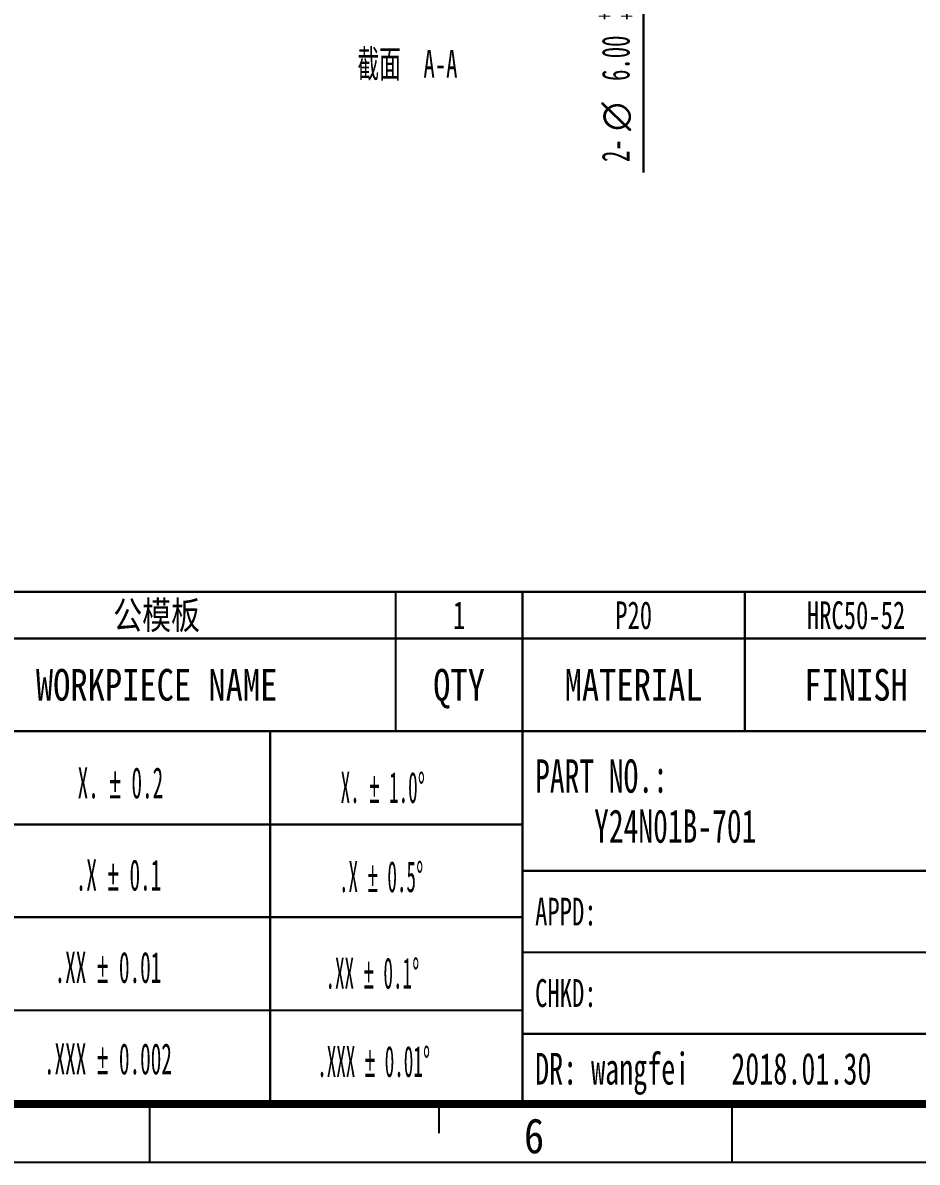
# Model space of a CAD drawing. Header units: millimetres. Extents: x 12 to 416, y 8 to 293.
# Drawn here: x 257.5 to 337.9, y 8.1 to 110.6 of the extents above; entities that cross this region are included whole.
import ezdxf
from ezdxf.enums import TextEntityAlignment as Align

# ---------------------------------------------------------------- set-up
doc = ezdxf.new("R2010")
doc.units = ezdxf.units.MM
doc.header["$LTSCALE"] = 23.1
doc.layers.get('0').update_dxf_attribs({"linetype": 'CONTINUOUS'})
doc.layers.add('DIM', color=7, linetype='CONTINUOUS')
doc.layers.add('NOTE', color=7, linetype='CONTINUOUS')
doc.styles.get("Standard").update_dxf_attribs({"font": 'txt', "width": 0.6})
doc.styles.add('TEXTSTYLE_2', font='gdt', dxfattribs={"width": 0.6})
doc.styles.add('TEXTSTYLE_3', font='txt', dxfattribs={"width": 0.65})
doc.styles.add('TEXTSTYLE_4', font='txt', dxfattribs={"width": 0.8})
doc.styles.add('TEXTSTYLE_5', font='txt', dxfattribs={"width": 0.85})
doc.styles.add('TEXTSTYLE_6', font='txt', dxfattribs={"width": 0.5})
doc.styles.add('TEXTSTYLE_8', font='txt', dxfattribs={"width": 0.45})
doc.dimstyles.new('DIMSTYLE_17', dxfattribs={"dimtxt": 2.5, "dimasz": 3, "dimexe": 1.75, "dimexo": 0.875, "dimtad": 1, "dimzin": 0, "dimdsep": 46, "dimtxsty": 'STANDARD', "dimblk": 'CLOSED', "dimblk1": 'CLOSED', "dimblk2": 'CLOSED', "dimcen": 0.09, "dimadec": 0, "dimazin": 0, "dimtol": 1, "dimtp": 0.03, "dimtm": -0.02, "dimtfac": 0.6, "dimtofl": 0, "dimtmove": 0, "dimatfit": 3, "dimldrblk": 'CLOSED', "dimfxl": 1, "dimtolj": 1, "dimtzin": 0, "dimarcsym": 0})

# ---------------------------------------------------------------- blocks, each defined once
blk = doc.blocks.new('_CLOSED')
at = {"color": 0, "linetype": 'ByBlock'}
for p, q in [((0, 0), (-1, 0.183)), ((-1, 0.183), (-1, -0.183)), ((-1, -0.183), (0, 0)), ((-1, 0), (0, 0))]:
    blk.add_line(p, q, dxfattribs=at)
blk = doc.blocks.new('*D44')
at = {"layer": 'DIM', "color": 2, "linetype": 'Continuous'}
for p, q in [((313.32, 124.52), (313.32, 131.52)), ((313.32, 131.52), (313.32, 121.52)), ((306.97, 124.52), (315.07, 124.52)), ((313.32, 97.12), (313.32, 121.52)), ((306.97, 118.52), (315.07, 118.52)), ((313.32, 118.52), (313.32, 97.12))]:
    blk.add_line(p, q, dxfattribs=at)
at = {"layer": 'DIM', "color": 2, "linetype": 'Continuous', "xscale": 3, "yscale": 3, "zscale": 3}
for p, rotation in [((313.32, 124.52), 270), ((313.32, 118.52), 90)]:
    blk.add_blockref('_CLOSED', p, dxfattribs=dict(at, rotation=rotation))
at = {"layer": 'DIM', "color": 2, "linetype": 'Continuous', "width": 0.6}
for s, height, p in [('+0.03', 1.5, (310.57, 113.96)), ('+0.02', 1.5, (312.57, 113.96)), ('6.00', 2.5, (312.07, 109.46)), ('2-', 2.5, (312.07, 100.12))]:
    blk.add_text(s, height=height, rotation=90, dxfattribs=at).set_placement(p, align=Align.RIGHT)
at = {"layer": 'DIM', "color": 2, "linetype": 'Continuous', "style": 'TEXTSTYLE_2'}
blk.add_text('n', height=2.5, rotation=90, dxfattribs=at).set_placement((312.07, 103.46), align=Align.RIGHT)
blk = doc.blocks.new('*T54')
at = {"color": 2, "linetype": 'Continuous', "const_width": 0.2}
for points in [[(185.555, 46.06), (-0.1, 46.06)], [(0, 0), (0, 46.06)], [(10.58, 33.52), (10.58, 46.06)], [(23.18, 33.52), (23.18, 46.06)], [(66.18, 33.52), (66.18, 46.06)], [(77.58, 0), (77.58, 46.06)], [(97.58, 33.52), (97.58, 46.06)], [(117.58, 33.52), (117.58, 46.06)], [(160.315, 33.52), (160.315, 46.06)], [(185.455, 0), (185.455, 46.06)], [(185.455, 41.87), (0, 41.87)], [(185.455, 33.52), (0, 33.52)], [(30.36, 0), (30.36, 33.52)], [(54.89, 0), (54.89, 33.52)], [(122.72, 0), (122.72, 33.52)], [(77.58, 25.12), (30.36, 25.12)], [(185.455, 20.95), (77.58, 20.95)], [(77.58, 16.79), (30.36, 16.79)], [(122.72, 13.62), (77.58, 13.62)], [(185.455, 10.48), (122.72, 10.48)], [(147.745, 0), (147.745, 10.48)], [(160.315, 0), (160.315, 10.48)], [(172.885, 0), (172.885, 10.48)], [(77.58, 8.4), (30.36, 8.4)], [(122.72, 6.29), (77.58, 6.29)], [(185.455, 6.29), (147.745, 6.29)], [(185.555, 0), (-0.1, 0)]]:
    blk.add_lwpolyline(points, dxfattribs=at)
at = {"layer": 'NOTE', "color": 2, "linetype": 'Continuous', "line_spacing_factor": 0.9}
for s, insert, char_height, width, attachment_point, style in [('1', (5.29, 45.215), 2.5, 3.25, 2, 'TEXTSTYLE_3'), ('M02B', (16.88, 45.215), 2.5, 13, 2, 'TEXTSTYLE_3'), ('公模板', (44.68, 45.215), 2.5, 12, 2, 'TEXTSTYLE_4'), ('1', (71.88, 45.215), 2.5, 3.25, 2, 'TEXTSTYLE_3'), ('P20', (87.58, 45.215), 2.5, 9.75, 2, 'TEXTSTYLE_3'), ('HRC50-52', (107.58, 45.215), 2.5, 26, 2, 'TEXTSTYLE_3'), ('180*130*20', (138.9475, 45.215), 2.5, 32.5, 2, 'TEXTSTYLE_3'), ('已备料 ', (172.885, 45.215), 2.5, 13, 2, 'TEXTSTYLE_3'), ('IT.', (5.29, 39.12), 2.85, 13.68, 2, 'TEXTSTYLE_4'), ('NO.', (16.88, 39.12), 2.85, 13.68, 2, 'TEXTSTYLE_4'), ('WORKPIECE NAME', (44.68, 39.12), 2.85, 63.84, 2, 'TEXTSTYLE_4'), ('QTY', (71.88, 39.12), 2.85, 13.68, 2, 'TEXTSTYLE_4'), ('MATERIAL', (87.58, 39.12), 2.85, 36.48, 2, 'TEXTSTYLE_4'), ('FINISH', (107.58, 39.12), 2.85, 27.36, 2, 'TEXTSTYLE_4'), ('FORMAL SIZE', (138.9475, 39.12), 2.85, 50.16, 2, 'TEXTSTYLE_4'), ('REMARK', (172.885, 39.12), 2.85, 27.36, 2, 'TEXTSTYLE_4'), ('PART NO.:\\P    Y24N01B-701 ', (78.7175, 30.985), 3, 62.4, 1, 'TEXTSTYLE_3'), ('PART NAME:  \\P    ', (123.8575, 30.985), 3, 46.8, 1, 'TEXTSTYLE_3'), ('APPD:  ', (78.7175, 18.535), 2.5, 22.75, 1, 'TEXTSTYLE_3'), ('DRAWING NO.:   \\P          SMX0100 - M02B', (123.8575, 19.2775), 2.85, 88.92, 1, 'TEXTSTYLE_3'), (' \\P \\P \\P \\P \\P \\P \\P \\P \\PTHESE DRAWINGS AND SPECIFICATIONS\\P       ARE THE PROPERTY OF\\P      AMPHENOL CORPORATION\\P  AND SHALL NOT BE REPRODUCED OR\\P COPIED OR USED AS THE BASIS FOR\\PTHE MANUFACTURE OR SALE OF APPARATUS\\PWITHOUT THE WRITTEN PERMISSION OF\\P      AMPHENOL CORPORATION. ', (1.1375, 31.77), 1.2, 56.16, 1, 'TEXTSTYLE_3'), ('CHKD:', (78.7175, 11.205), 2.5, 16.25, 1, 'TEXTSTYLE_3'), ('SCALE', (154.03, 9.635), 2.5, 16.25, 2, 'TEXTSTYLE_3'), ('SHEET', (166.6, 9.635), 2.5, 16.25, 2, 'TEXTSTYLE_3'), ('REV.', (179.17, 9.635), 2.5, 13, 2, 'TEXTSTYLE_3'), ('DR: wangfei   2018.01.30', (78.7175, 4.57), 2.85, 88.92, 1, 'TEXTSTYLE_3'), ('1:1', (154.03, 4.395), 2.5, 9.75, 2, 'TEXTSTYLE_3'), ('1/1', (166.6, 4.395), 2.5, 9.75, 2, 'TEXTSTYLE_3'), ('A', (179.17, 4.395), 2.5, 3.25, 2, 'TEXTSTYLE_3')]:
    blk.add_mtext(s, dxfattribs=dict(at, insert=insert, char_height=char_height, width=width, attachment_point=attachment_point, style=style))

msp = doc.modelspace()

# ---------------------------------------------------------------- linework, layer by layer
at = {"color": 7, "linetype": 'Continuous'}
for p, q in [((268.9167, 8.0589), (268.9167, 13.2978)), ((294.9423, 10.6784), (294.9423, 13.2978)), ((321.3062, 8.0589), (321.3062, 13.2978)), ((12.216, 8.0571), (415.3445, 8.0571))]:
    msp.add_line(p, q, dxfattribs=at)
at = {"color": 7, "linetype": 'Continuous', "const_width": 0.7}
msp.add_lwpolyline([(17.4472, 13.2978), (410.3683, 13.2978)], dxfattribs=at)

# ---------------------------------------------------------------- block references
msp.add_blockref('*T54', (224.8588, 13.3273))

# ---------------------------------------------------------------- texts
at = {"color": 7, "linetype": 'Continuous', "insert": (303.4825, 12.0056), "char_height": 3.1434, "width": 2.671864, "attachment_point": 2, "line_spacing_factor": 0.9, "style": 'TEXTSTYLE_5'}
msp.add_mtext('6', dxfattribs=at)
at = {"layer": 'NOTE', "color": 2, "linetype": 'Continuous', "insert": (296.596, 108.1711), "char_height": 2.5, "width": 10.5, "attachment_point": 3, "line_spacing_factor": 0.9}
msp.add_mtext('截面  A-A', dxfattribs=at)
at = {"layer": 'NOTE', "color": 2, "linetype": 'Continuous', "char_height": 2.8, "attachment_point": 1, "line_spacing_factor": 0.9}
for s, insert, width, style in [('X. \\Fgdt;{\\Fgdt;`}\\Ftxt; 0.2', (262.4362, 43.6038), 13.066667, 'TEXTSTYLE_6'), ('X. \\Fgdt;{\\Fgdt;`}\\Ftxt; 1.0\\Fgdt;{\\Fgdt;~}', (286.0888, 43.1922), 13.953333, 'TEXTSTYLE_8'), ('.X \\Fgdt;{\\Fgdt;`}\\Ftxt; 0.1', (262.265, 35.3061), 13.066667, 'TEXTSTYLE_6'), ('.X \\Fgdt;{\\Fgdt;`}\\Ftxt; 0.5\\Fgdt;{\\Fgdt;~}', (285.9392, 35.1641), 13.953333, 'TEXTSTYLE_8'), ('.XX \\Fgdt;{\\Fgdt;`}\\Ftxt; 0.01', (260.3626, 26.9989), 15.866667, 'TEXTSTYLE_6'), ('.XX \\Fgdt;{\\Fgdt;`}\\Ftxt; 0.1\\Fgdt;{\\Fgdt;~}', (284.726, 26.4745), 15.213333, 'TEXTSTYLE_8'), ('.XXX \\Fgdt;{\\Fgdt;`}\\Ftxt; 0.002', (259.4096, 18.7642), 18.666667, 'TEXTSTYLE_6'), ('.XXX \\Fgdt;{\\Fgdt;`}\\Ftxt; 0.01\\Fgdt;{\\Fgdt;~}', (283.9826, 18.5265), 17.733333, 'TEXTSTYLE_8')]:
    msp.add_mtext(s, dxfattribs=dict(at, insert=insert, width=width, style=style))

# ---------------------------------------------------------------- dimensions: what is measured, and where the dimension line sits
at = {"layer": 'DIM', "color": 2, "linetype": 'Continuous'}
dim = msp.add_linear_dim(base=(313.3163, 124.5211), p1=(306.096, 118.5211), p2=(306.096, 124.5211), angle=90, text='2-%%c<>', dimstyle='DIMSTYLE_17', dxfattribs=at)
dim.commit()
dim.dimension.update_dxf_attribs({"geometry": '*D44', "text_midpoint": (313.3163, 105.5412), "dimtype": 160})

doc.saveas('drawing.dxf')
